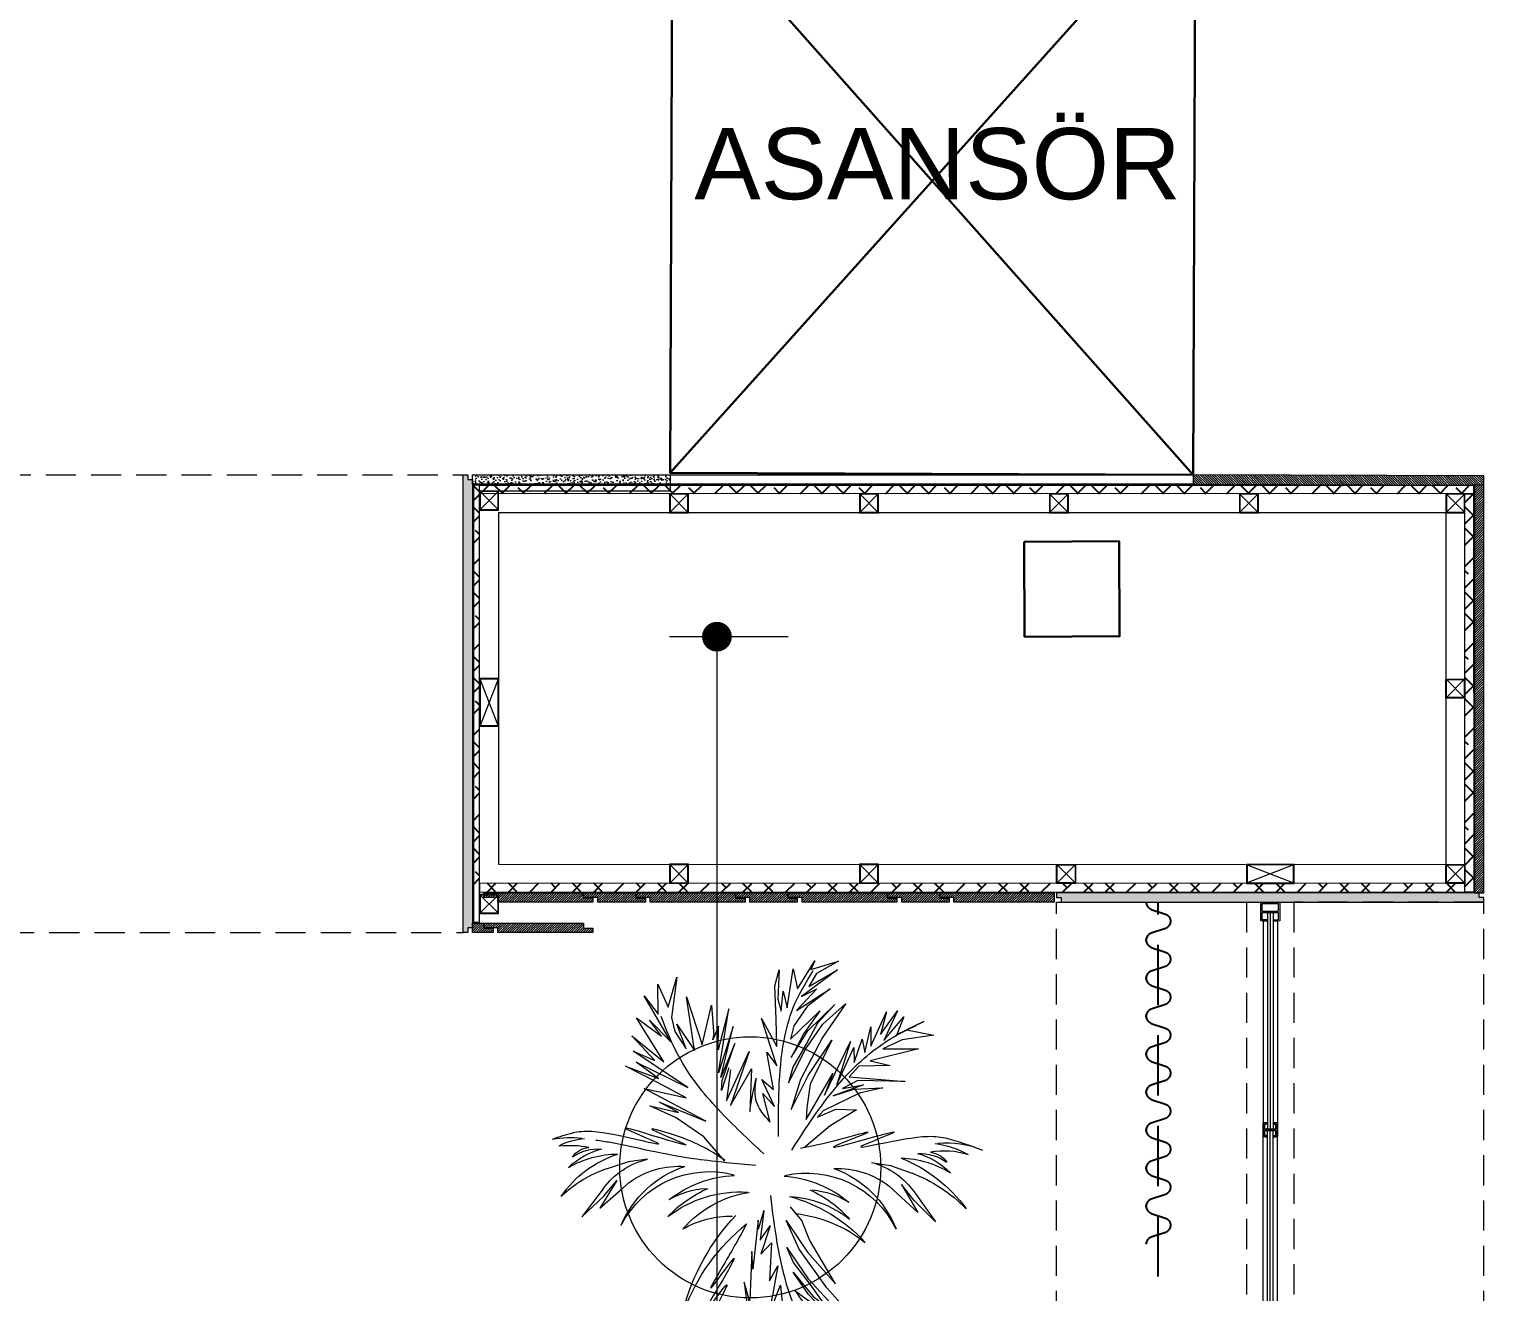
# Model space of a CAD drawing. Header units: centimetres. Extents: x 5488 to 20269, y -31398 to -19684.
# Drawn here: x 13092.1 to 13398.5, y -23219.6 to -22953.8 of the extents above; entities that cross this region are included whole.
import ezdxf

# ---------------------------------------------------------------- set-up
doc = ezdxf.new("R2010")
doc.units = ezdxf.units.CM
doc.set_wipeout_variables(frame=1)
doc.header["$PDMODE"] = 1
doc.linetypes.add('HIDDEN', pattern=[9.525, 6.35, -3.175])
doc.linetypes.add('HIDDENX2', pattern=[19.05, 12.7, -6.35])
doc.layers.add('0-LNS-VLF-PERDE', color=10, linetype='Continuous')
doc.layers.add('xxx_Auto_Kaplama_Alcipan Tarama', color=250, linetype='Continuous')
for name, color, linetype, lineweight in [('CRC_olcu_dıs', 201, 'Continuous', 20), ('xxx_Auto_DIMENSION_INTERIOR', 33, 'Continuous', 0), ('xxx_Auto_Dograma_Metal', 157, 'Continuous', 0), ('xxx_Auto_Duvar_Alcipan', 51, 'Continuous', 0), ('xxx_Auto_Duvar_Duvar Plan Kesit', 7, 'Continuous', 30), ('xxx_Auto_Element_Dograma Cam', 140, 'Continuous', 9), ('xxx_Auto_Element_Dograma Metal', 211, 'Continuous', 20), ('xxx_Auto_Kaplama_Ahşap', 34, 'Continuous', 0), ('xxx_Auto_Kaplama_Ahşap Tarama', 16, 'Continuous', 5), ('xxx_Auto_Kaplama_Doğal Taş', 43, 'Continuous', 13), ('xxx_Auto_Kaplama_Mermer', 43, 'Continuous', 13), ('xxx_Auto_Kaplama_Siva Sap', 253, 'Continuous', 13), ('xxx_Auto_Konstruksiyon_Metal', 141, 'Continuous', 0), ('xxx_Auto_Mobilya_Ahsap', 34, 'Continuous', 20), ('xxx_Auto_Tasiyici_Betonarme', 1, 'Continuous', 30), ('xxx_Auto_Tefris_Silik', 252, 'Continuous', 13), ('xxx_Auto_Tefris_Tefris', 32, 'Continuous', 15), ('xxx_Auto_Yardimci_Yazi', 7, 'Continuous', 9)]:
    doc.layers.add(name, color=color, linetype=linetype, lineweight=lineweight)
doc.layers.add('wipeout', color=7, linetype='Continuous', true_color=0xffffff)
doc.layers.add('xxx_Auto_Kaplama_Mermer Tarama', color=7, linetype='Continuous', lineweight=0, true_color=0xadadad)
doc.layers.add('xxx_Auto_LANDSCAPE', color=7, linetype='Continuous', lineweight=0, true_color=0x496639)
doc.styles.add('AUTOBAN', font='')
doc.styles.get("Standard").update_dxf_attribs({"font": 'arial.ttf'})
doc.styles.get('AUTOBAN').set_extended_font_data('Helvetica Normal Tr')
doc.dimstyles.new('AUTO_DIM_1-50', dxfattribs={"dimtxt": 10, "dimasz": 6.25, "dimexe": 10, "dimexo": 10, "dimgap": 5, "dimtad": 1, "dimdec": 0, "dimzin": 0, "dimdsep": 46, "dimtxsty": 'AUTOBAN', "dimblk": 'DOT', "dimcen": 5, "dimclrd": 256, "dimclre": 256, "dimclrt": 256, "dimadec": 0, "dimazin": 0, "dimtfac": 1, "dimtdec": 0, "dimtix": 1, "dimtofl": 0, "dimtmove": 1, "dimatfit": 3, "dimfxl": 15, "dimfxlon": 1, "dimtolj": 1, "dimtzin": 0, "dimlwd": -1, "dimlwe": -1, "dimarcsym": 0})
pattern_1 = [(45, (7085.15485, -459.01832), (-0.2499999996, 0.2499999996), [])]

# ---------------------------------------------------------------- blocks, each defined once
blk = doc.blocks.new('A$Cb3d25d0a')
at = {"layer": 'xxx_Auto_Konstruksiyon_Metal', "lineweight": 20}
h = blk.add_hatch(color=256, dxfattribs=at)
h.dxf.hatch_style = 1
h.paths.add_polyline_path([(2, 2), (2, -2), (-2, -2), (-2, 2)])
h.paths.add_polyline_path([(1.88, 1.88), (-1.88, 1.88), (-1.88, -1.88), (1.88, -1.88)], flags=16)
for points in [[(2, -2), (2, 2), (-2, 2), (-2, -2)], [(1.88, -1.88), (1.88, 1.88), (-1.88, 1.88), (-1.88, -1.88)]]:
    blk.add_lwpolyline(points, close=True, dxfattribs=at)
for points in [[(1.88, -1.88), (-1.88, 1.88)], [(1.88, 1.88), (-1.88, -1.88)]]:
    blk.add_lwpolyline(points, dxfattribs=at)
blk = doc.blocks.new('*U70')
at = {"layer": 'xxx_Auto_Konstruksiyon_Metal', "color": 0}
blk.add_blockref('A$Cb3d25d0a', (0, 0), dxfattribs=at)
blk = doc.blocks.new('*U71')
at = {"layer": 'xxx_Auto_Kaplama_Ahşap', "color": 0, "linetype": 'ByBlock', "lineweight": -2, "transparency": 16777216}
blk.add_blockref('*U70', (0, 0), dxfattribs=at)
blk = doc.blocks.new('dograma_metal_orta')
at = {"layer": 'xxx_Auto_Element_Dograma Metal'}
for points in [[(-0.5, 1.5), (2.3, 1.5)], [(-0.3, -1.2), (0.75, -1.2), (0.75, 1.2), (-0.3, 1.2)], [(-0.3, 0.65), (-0.3, 0.65), (-0.3, 0.65), (-0.3, 1.2)], [(2.1, 1.2), (1.05, 1.2), (1.05, -1.2), (2.1, -1.2)], [(2.1, 0.65), (2.1, 0.65), (2.1, 0.65), (2.1, 1.2)], [(2.3, -1.5), (-0.5, -1.5)], [(-0.3, -0.65), (-0.3, -0.65), (-0.3, -0.65), (-0.3, -1.2)], [(2.1, -0.65), (2.1, -0.65), (2.1, -0.65), (2.1, -1.2)]]:
    blk.add_lwpolyline(points, dxfattribs=at)
for centre, radius, start, end in [((4.24, 0.52), 4.84, 168.2942, 178.3809), ((-0.45, 0.84), 0.24, 230.6527, 307.686), ((2.25, 0.84), 0.24, 232.314, 309.3473), ((-2.44, 0.52), 4.84, 1.6191, 11.7058), ((-0.45, -0.84), 0.24, 52.3134, 129.3468), ((4.24, -0.52), 4.84, 181.6185, 191.7052), ((2.25, -0.84), 0.24, 50.6532, 127.6866), ((-2.44, -0.52), 4.84, 348.2945, 358.3815)]:
    blk.add_arc(centre, radius, start, end, dxfattribs=at)
blk = doc.blocks.new('gizliprofil_e')
at = {"layer": 'xxx_Auto_Element_Dograma Metal'}
for p, q in [((0.05, -2.3), (0.05, 1.1)), ((0.35, -2.3), (0.35, 1.1))]:
    blk.add_line(p, q, dxfattribs=at)
for points in [[(-1.7, -2.6), (2.2, -2.6), (2.2, 1.4), (-1.7, 1.4)], [(-1.5, 0.05), (-1.5, 0.05), (-1.5, 0.05), (-1.5, 1.1)], [(0.05, 1.1), (-1.5, 1.1)], [(0.35, -2.3), (1.9, -2.3), (1.9, 1.1), (0.35, 1.1)], [(-1.5, -1.25), (-1.5, -1.25), (-1.5, -1.25), (-1.5, -2.3)], [(-1.5, -2.3), (0.05, -2.3)]]:
    blk.add_lwpolyline(points, dxfattribs=at)
for centre, radius, start, end in [((3.52, 0.34), 5.32, 168.5228, 183.0808), ((-1.65, 0.24), 0.24, 230.6527, 307.686), ((2.75, -1.6), 4.56, 175.6886, 192.7072), ((-1.65, -1.44), 0.24, 52.3134, 129.3468)]:
    blk.add_arc(centre, radius, start, end, dxfattribs=at)
blk = doc.blocks.new('*U72')
at = {"layer": 'xxx_Auto_Konstruksiyon_Metal', "color": 0}
blk.add_blockref('A$Cb3d25d0a', (0, 0), dxfattribs=at)
blk = doc.blocks.new('*U73')
at = {"layer": 'xxx_Auto_Kaplama_Ahşap', "color": 0, "linetype": 'ByBlock', "lineweight": -2, "transparency": 16777216}
blk.add_blockref('*U72', (0, 0), dxfattribs=at)
blk = doc.blocks.new('4X10 PROFİL')
at = {"layer": 'xxx_Auto_Konstruksiyon_Metal'}
h = blk.add_hatch(color=256, dxfattribs=at)
h.dxf.hatch_style = 1
h.paths.add_polyline_path([(6769.8, -31068.3), (6669.8, -31068.3), (6669.8, -31108.3), (6769.8, -31108.3)])
h.paths.add_polyline_path([(6768.8, -31107.3), (6670.8, -31107.3), (6670.8, -31069.3), (6768.8, -31069.3)], flags=16)
for p, q in [((6670.8, -31069.3), (6768.8, -31107.3)), ((6768.8, -31069.3), (6670.8, -31107.3))]:
    blk.add_line(p, q, dxfattribs=at)
for points in [[(6669.8, -31068.3), (6769.8, -31068.3), (6769.8, -31108.3), (6669.8, -31108.3)], [(6670.8, -31069.3), (6768.8, -31069.3), (6768.8, -31107.3), (6670.8, -31107.3)]]:
    blk.add_lwpolyline(points, close=True, dxfattribs=at)
blk = doc.blocks.new('dkm_20_20')
at = {"layer": 'xxx_Auto_Tasiyici_Betonarme'}
blk.add_lwpolyline([(-10, 10), (10, 10), (10, -10), (-10, -10)], close=True, dxfattribs=at)
blk = doc.blocks.new('*U54')
at = {"layer": '0-LNS-VLF-PERDE', "ltscale": 4}
blk.add_lwpolyline([(654.28, 3.42, -0.322823), (652.78, 4.5), (651.78, 7.5, 0.720759), (648.78, 7.5), (647.78, 4.5, -0.720759), (644.78, 4.5), (643.78, 7.5, 0.322823), (642.28, 8.58, 0.322823), (640.78, 7.5), (639.78, 4.5, -0.720759), (636.78, 4.5), (635.78, 7.5, 0.720759), (632.78, 7.5), (631.78, 4.5, -0.720759), (628.78, 4.5), (627.78, 7.5, 0.322823), (626.28, 8.58, 0.322823), (624.78, 7.5), (623.78, 4.5, -0.720759), (620.78, 4.5), (619.78, 7.5, 0.720759), (616.78, 7.5), (615.78, 4.5, -0.720759), (612.78, 4.5), (611.78, 7.5, 0.322823), (610.28, 8.58, 0.322823), (608.78, 7.5), (607.78, 4.5, -0.720759), (604.78, 4.5), (603.78, 7.5, 0.720759), (600.78, 7.5), (599.78, 4.5, -0.322823), (598.28, 3.42, -0.322823), (596.78, 4.5), (595.78, 7.5, 0.720759), (592.78, 7.5), (591.78, 4.5, -0.720759), (588.78, 4.5), (587.78, 7.5, 0.322823), (586.28, 8.58, 0.322823), (584.78, 7.5), (583.78, 4.5, -0.322823), (582.28, 3.42, -0.322823)], format="xyb", dxfattribs=at)
at = {"layer": '0-LNS-VLF-PERDE', "linetype": 'HIDDENX2'}
blk.add_lwpolyline([(-167.48, 6), (654.28, 6)], dxfattribs=at)
blk = doc.blocks.new('palm_plan')
at = {"color": 0}
for p, q in [((-46.84, 87.45), (-62.2, 94.74)), ((-62.2, 94.74), (-52.98, 84)), ((-35.71, 74.41), (-52.98, 98.96)), ((-52.98, 98.96), (-46.84, 87.45)), ((-23.8, 73.26), (-39.93, 97.81)), ((-39.93, 97.81), (-36.47, 80.55)), ((-22.27, 78.25), (-29.56, 95.89)), ((-29.56, 95.89), (-23.8, 73.26)), ((-21.88, 91.67), (-22.27, 78.25)), ((-16.13, 54.85), (-21.88, 91.67)), ((-12.29, 92.06), (-13.82, 72.11)), ((-11.52, 71.73), (-12.29, 92.06)), ((-52.98, 84), (-70.26, 86.69)), ((-70.26, 86.69), (-48.38, 79.78)), ((-36.47, 80.55), (-41.85, 90.52)), ((-41.85, 90.52), (-35.71, 74.41)), ((-13.82, 72.11), (-16.89, 87.45)), ((-16.89, 87.45), (-16.13, 54.85)), ((-36.86, 60.22), (-62.58, 77.1)), ((-62.58, 77.1), (-41.47, 57.53)), ((-48.38, 79.78), (-41.85, 74.79)), ((-35.71, 64.82), (-46.07, 75.56)), ((-46.07, 75.56), (-36.86, 60.22)), ((-41.85, 74.79), (-35.71, 64.82)), ((-5.38, 77.1), (-8.83, 60.6)), ((-3.07, 37.59), (-5.38, 77.1)), ((36.16, 67.82), (44.9, 77.21)), ((-10.37, 53.31), (-11.52, 71.73)), ((2.3, 70.19), (-1.15, 53.7)), ((2.3, 53.7), (2.3, 70.19)), ((30.3, 58.6), (36.16, 67.82)), ((-41.47, 57.53), (-64.12, 62.14)), ((-64.12, 62.14), (-49.14, 53.7)), ((-8.83, 60.6), (-10.37, 53.31)), ((-1.92, 65.97), (-3.07, 37.59)), ((-1.15, 53.7), (-1.92, 65.97)), ((-30.97, 42.55), (-66.37, 52.44)), ((-66.37, 52.44), (-42.77, 48.25)), ((-42.77, 48.25), (-54.95, 53.58)), ((-54.95, 53.58), (-46.58, 53.2)), ((-46.58, 53.2), (-50, 53.96)), ((5.38, 34.9), (2.3, 53.7)), ((-29.07, 40.27), (-58.37, 45.97)), ((-58.37, 45.97), (-30.97, 42.55)), ((-89.18, 34.03), (-98.39, 35.56)), ((-98.39, 35.56), (-83.04, 29.43)), ((-72.29, 25.59), (-89.18, 34.03)), ((-48.49, 14.09), (-69.22, 33.26)), ((-69.22, 33.26), (-58.47, 18.69)), ((-27.93, 38.75), (-50, 41.03)), ((-50, 41.03), (-29.07, 40.27)), ((-35.92, 38.37), (-22.6, 36.85)), ((-35.44, 37.1), (-18.55, 31.73)), ((-22.6, 36.85), (-27.93, 38.75)), ((13.05, 18.41), (5.38, 34.9)), ((-80.73, 22.52), (-102.23, 28.66)), ((-102.23, 28.66), (-93.02, 21.76)), ((-77.66, 24.82), (-88.41, 28.66)), ((-88.41, 28.66), (-80.73, 22.52)), ((-83.04, 29.43), (-77.66, 24.82)), ((-58.47, 18.69), (-72.29, 25.59)), ((-18.55, 31.73), (-49.26, 31.73)), ((-49.26, 31.73), (-17.01, 28.66)), ((-17.01, 28.66), (-40.81, 26.36)), ((-40.81, 26.36), (-18.36, 17.24)), ((-106.07, 19.45), (-116.82, 7.18)), ((-112.21, 5.65), (-89.95, 17.92)), ((-93.02, 21.76), (-111.44, 19.45)), ((-111.44, 19.45), (-106.07, 19.45)), ((-81.5, 17.15), (-100.69, 4.88)), ((-89.95, 17.92), (-97.62, 11.78)), ((-97.62, 11.78), (-81.5, 17.15)), ((-35.44, 10.25), (-53.09, 22.52)), ((-53.09, 22.52), (-48.49, 14.09)), ((-26.99, 5.65), (-37.74, 18.69)), ((-37.74, 18.69), (-35.44, 10.25)), ((-116.82, 7.18), (-105.3, 15.62)), ((-96.86, 16.39), (-112.21, 5.65)), ((-105.3, 15.62), (-96.86, 16.39)), ((-100.69, 4.88), (-86.11, 12.55)), ((-65.38, 13.32), (-86.88, 4.88)), ((-86.11, 12.55), (-73.06, 14.85)), ((-56.17, 8.72), (-73.82, 6.42)), ((-73.06, 14.85), (-65.38, 13.32)), ((-71.52, 7.95), (-56.17, 8.72)), ((-17.78, 4.11), (-30.83, 14.85)), ((-30.83, 14.85), (-26.99, 5.65)), ((-80.73, 0.28), (-96.86, -6.62)), ((-73.82, 6.42), (-93.78, -1.25)), ((-93.78, -1.25), (-79.97, 3.35)), ((-86.88, 4.88), (-71.52, 7.95)), ((-63.84, 3.35), (-80.73, 0.28)), ((-79.97, 3.35), (-66.91, 4.11)), ((-66.91, 4.11), (-51.56, 5.65)), ((-42.35, 4.11), (-63.84, 3.35)), ((-51.56, 5.65), (-42.35, 4.11)), ((-96.86, -6.62), (-73.82, -2.79)), ((-50.79, -4.32), (-74.59, -8.16)), ((-74.59, -8.16), (-46.95, -7.39)), ((-73.82, -2.79), (-46.95, -1.25)), ((-29.29, -3.56), (-50.79, -4.32)), ((-46.95, -1.25), (-29.29, -3.56)), ((-46.95, -7.39), (-33.9, -11.23)), ((-27.71, -13.75), (-57.7, -16.59)), ((-33.9, -11.23), (-27.71, -13.75)), ((29.25, -13.53), (45.37, -18.59)), ((29.25, -13.53), (40.16, -14.9)), ((40.16, -14.9), (35.5, -12.77)), ((35.5, -12.77), (62.01, -21.59)), ((-68.45, -25.03), (-82.27, -23.5)), ((-82.27, -23.5), (-76.13, -28.1)), ((-44.65, -17.36), (-78.43, -18.13)), ((-78.43, -18.13), (-53.09, -21.2)), ((-53.09, -21.2), (-76.13, -21.2)), ((-76.13, -21.2), (-68.45, -25.03)), ((-59.24, -35), (-46.18, -21.96)), ((-57.7, -16.59), (-44.65, -17.36)), ((-46.18, -21.96), (-54.63, -31.17)), ((-53.86, -35), (-36.2, -20.43)), ((-31.6, -18.9), (-40.04, -26.57)), ((-36.2, -20.43), (-31.6, -18.9)), ((-30.11, -27.61), (-12.86, -19.5)), ((45.37, -18.59), (35.57, -20.41)), ((35.57, -20.41), (52.36, -22.28)), ((52.36, -22.28), (44.04, -24.96)), ((62.01, -21.59), (53.08, -16.94)), ((53.08, -16.94), (79.49, -27.71)), ((79.49, -27.71), (70.84, -20.24)), ((70.84, -20.24), (93.51, -34.47)), ((129.23, -23.51), (107.01, -21.95)), ((116.39, -26.98), (129.23, -23.51)), ((-89.18, -31.93), (-105.3, -35)), ((-80.73, -29.63), (-102.23, -29.63)), ((-102.23, -29.63), (-89.18, -31.93)), ((-76.13, -28.1), (-90.71, -25.03)), ((-90.71, -25.03), (-80.73, -29.63)), ((-90.71, -54.94), (-73.06, -32.7)), ((-75.36, -44.21), (-67.68, -28.1)), ((-73.06, -32.7), (-75.36, -44.21)), ((-60, -25.8), (-70.75, -55.71)), ((-70.75, -55.71), (-60, -31.17)), ((-67.68, -28.1), (-60, -25.8)), ((-54.63, -31.17), (-62.31, -45.74)), ((-60, -31.17), (-52.33, -25.03)), ((-52.33, -25.03), (-59.24, -35)), ((-40.04, -26.57), (-44.65, -37.3)), ((-44.65, -37.3), (-30.11, -27.61)), ((25.22, -35.42), (20.93, -26.32)), ((40.7, -40.9), (29.12, -27.37)), ((29.12, -27.37), (40.23, -45.79)), ((44.04, -24.96), (63.97, -33.04)), ((93.51, -34.47), (82.18, -27.35)), ((93.51, -34.47), (87.39, -26.64)), ((87.39, -26.64), (109.62, -33.92)), ((109.62, -33.92), (102.15, -28.72)), ((102.15, -28.72), (126.11, -29.76)), ((126.11, -29.76), (116.39, -26.98)), ((-93.02, -40.37), (-106.07, -51.11)), ((-105.3, -35), (-86.88, -35)), ((-86.88, -35), (-103.77, -39.6)), ((-103.77, -39.6), (-93.02, -40.37)), ((-91.48, -44.21), (-82.27, -36.54)), ((-82.27, -36.54), (-90.71, -54.94)), ((-62.31, -45.74), (-53.86, -35)), ((33.49, -43.95), (25.22, -35.42)), ((54.11, -64.23), (40.7, -40.9)), ((49, -40.98), (42.68, -34.1)), ((42.68, -34.1), (53.79, -52.52)), ((56.11, -54.67), (49, -40.98)), ((63.97, -33.04), (54.38, -33.8)), ((54.38, -33.8), (81.77, -40.67)), ((81.77, -40.67), (63.69, -39.64)), ((63.69, -39.64), (77.03, -47.43)), ((-106.07, -51.11), (-97.62, -44.21)), ((-97.62, -44.21), (-101.46, -59.55)), ((-101.46, -59.55), (-91.48, -44.21)), ((50.03, -67.81), (33.49, -43.95)), ((40.23, -45.79), (50.03, -67.81)), ((61.84, -56.44), (54.09, -43.16)), ((54.09, -43.16), (61.81, -59.2)), ((62.98, -48.36), (67.67, -70.97)), ((77.03, -47.43), (93.33, -56.96)), ((-21.11, -57.48), (-24, -68.02)), ((53.79, -52.52), (60.45, -68.34)), ((62.6, -66.02), (56.11, -54.67)), ((67.67, -70.97), (61.84, -56.44)), ((88.41, -59.26), (79.08, -56.18)), ((79.08, -56.18), (95.97, -70.83)), ((86.12, -54.34), (79.33, -52.35)), ((79.33, -52.35), (88.41, -59.26)), ((99.65, -63.84), (86.12, -54.34)), ((93.33, -56.96), (99.65, -63.84)), ((63.49, -85.62), (54.11, -64.23)), ((61.81, -59.2), (66.31, -80.11)), ((79.32, -76.19), (75, -59.76)), ((75, -59.76), (75.22, -82.54)), ((-24, -68.02), (-25.08, -80.8)), ((60.45, -68.34), (63.49, -85.62)), ((66.31, -80.11), (62.6, -66.02)), ((80.26, -66.41), (79.32, -76.19)), ((82.16, -91.76), (80.26, -66.41)), ((82.76, -73.04), (82.16, -91.76)), ((86.73, -80.53), (82.76, -73.04)), ((95.97, -70.83), (85.15, -66.89)), ((85.15, -66.89), (93.3, -83.57)), ((95.03, -95.31), (86.73, -80.53)), ((93.3, -83.57), (90.36, -79.07)), ((90.36, -79.07), (95.03, -95.31))]:
    blk.add_line(p, q, dxfattribs=at)
for points in [[(56.14, 74.49), (75.63, 78.86), (59.72, 72.5), (48.59, 69.33), (66.88, 71.71), (46.6, 62.55)], [(-15.51, -87.3), (-5.65, -104.67), (-11.63, -88.62), (-16.76, -78.24), (-6.23, -93.38), (-13.08, -72.21)]]:
    blk.add_lwpolyline(points, dxfattribs=at)
for centre, radius, start, end in [((99.17, 53.3), 81.81, 133.81944, 142.41499), ((64.92, 79.92), 34.25, 126.95285, 151.86942), ((82.98, 82.64), 50.1, 143.6631, 162.87038), ((90.53, 79.14), 53.98, 149.04253, 166.44838), ((85.76, 51.52), 56.24, 125.181, 155.21391), ((80.37, 33.28), 61.93, 99.57062, 137.52091), ((69.12, 57.69), 42.79, 111.98001, 140.92778), ((59.95, 75.91), 25.52, 120.68228, 159.65167), ((49.47, 85.09), 13.11, 100.6314, 149.19483), ((92.71, 33.32), 65.05, 110.59419, 137.49724), ((64.52, 31.9), 43.41, 101.12715, 142.03804), ((69.91, 20.84), 47.78, 119.2037, 159.35603), ((73.53, 0.03), 56.68, 93.0923, 169.43104), ((68.76, -2.86), 59.51, 88.35274, 137.05741), ((75.71, -19.74), 64.86, 117.24824, 152.69594), ((85.89, -24.6), 66.7, 117.57029, 159.02957), ((77.24, -30.93), 69.13, 108.74819, 132.00795), ((71.95, 0.37), 45.64, 124.63013, 152.18172), ((75.42, -36.07), 62.46, 106.29112, 146.55726), ((89.12, -20.29), 54.1, 125.24331, 156.33285), ((77.98, -118.6), 124.94, 80.11436, 108.49853), ((90.77, -108.29), 112.52, 85.42798, 116.71611), ((51.32, -50.14), 56.68, 142.79498, 219.13373), ((67.42, -38.46), 64.86, 159.53008, 194.97778), ((72.58, -45.48), 60.92, 158.59015, 193.41286), ((103.98, -38.38), 89.4, 170.25724, 202.88355), ((76.73, -32.07), 69.13, 180.21807, 203.47783), ((97.56, -54.6), 78.17, 162.32522, 193.71765), ((33.47, -61.44), 47.78, 152.87, 193.02233), ((50.25, -44.67), 59.51, 175.16861, 223.87329), ((50, -49.19), 45.64, 160.04431, 187.5959), ((21.66, -64.88), 43.41, 170.18799, 211.09887), ((21.4, -93.79), 56.24, 157.01211, 187.04502), ((54.53, -75.84), 85, 177.29514, 209.19575), ((-14, -91.07), 25.52, 152.57436, 191.54374), ((5.65, -85.62), 42.79, 171.29824, 200.24601), ((62.27, -86.14), 87.67, 176.46895, 200.82085), ((-1.59, -113.58), 52.23, 149.5519, 178.13356), ((200.52, -129.14), 254.9, 171.27038, 176.11868), ((2.24, -101.23), 50.49, 162.36513, 184.77305), ((-5.72, -110.21), 42.63, 144.61489, 173.56583), ((-27.84, -89.48), 13.11, 163.0312, 211.59462)]:
    blk.add_arc(centre, radius, start, end, dxfattribs=at)
for points in [[(12.54, 18.56), (11.25, 47.52), (13.83, 63.6), (13.83, 42.37), (19.63, 77.12), (19.63, 57.81), (29.29, 93.85), (34.44, 103.5)], [(0, 0), (-12.02, 33.89), (-30.06, 66.92), (-46.37, 85.36)], [(7.87, 1.31), (18.64, 33.22), (25.57, 59.75), (30.57, 81.66), (32.88, 89.74)], [(-12.4, -3.56), (-63.08, 16.39), (-82.27, 19.45), (-106.07, 17.92)], [(-17.78, 4.11), (-22.26, 12.87), (-31.96, 20.07), (-37.05, 21.73), (-25.27, 19.36), (-18.36, 17.24)], [(40.19, -7.78), (65.46, -5.69), (81.71, -4.5), (61.04, -9.39), (96.2, -7.03), (77.41, -11.47), (114.7, -12.58), (129.93, -18.14)], [(-8.57, -13.53), (-60.77, -24.26), (-91.48, -39.6), (-102.23, -48.04)], [(19.89, -13.23), (64.29, -44.75), (77.35, -59.14), (89.08, -79.91)], [(107.01, -21.95), (113.96, -17.96), (129.93, -18.14)], [(-11.67, -17.51), (-25.7, -35.93), (-35.89, -48.65), (-20.16, -34.38), (-42, -62.03), (-27.7, -49.05), (-47.89, -80.43), (-51.58, -90.73)], [(62.98, -48.36), (67.38, -55.92), (72.6, -68.22), (75.22, -82.54)]]:
    blk.add_spline(points, degree=3, dxfattribs=at)
blk = doc.blocks.new('A$C21533CF2')
blk.add_wipeout([(74.13, 39.49), (75.2, 40.42), (76.21, 41.4), (77.18, 42.44), (78.09, 43.52), (78.94, 44.65), (79.73, 45.82), (80.45, 47.03), (81.12, 48.28), (81.71, 49.57), (82.24, 50.88), (82.7, 52.21), (83.09, 53.57), (83.41, 54.95), (83.65, 56.34), (83.82, 57.75), (83.92, 59.16), (83.94, 60.57), (83.89, 61.99), (83.77, 63.39), (83.57, 64.79), (83.3, 66.18), (82.96, 67.55), (82.54, 68.91), (82.06, 70.23), (81.5, 71.54), (80.88, 72.81), (80.2, 74.04), (79.45, 75.24), (78.63, 76.4), (77.76, 77.51), (76.83, 78.58), (75.85, 79.6), (74.82, 80.56), (73.73, 81.47), (72.6, 82.32), (71.43, 83.11), (70.22, 83.83), (68.97, 84.5), (67.69, 85.09), (66.37, 85.62), (65.04, 86.08), (63.68, 86.47), (62.3, 86.79), (60.91, 87.03), (59.5, 87.2), (58.09, 87.3), (56.68, 87.32), (55.27, 87.27), (53.86, 87.15), (52.46, 86.95), (51.07, 86.68), (49.7, 86.34), (48.35, 85.92), (47.02, 85.44), (45.72, 84.89), (44.45, 84.26), (43.21, 83.58), (42.01, 82.83), (40.85, 82.02), (39.74, 81.14), (38.67, 80.22), (37.66, 79.23), (36.69, 78.2), (35.78, 77.11), (34.93, 75.98), (34.14, 74.81), (33.42, 73.6), (32.75, 72.35), (32.16, 71.07), (31.63, 69.76), (31.17, 68.42), (30.78, 67.06), (30.46, 65.68), (30.22, 64.29), (30.05, 62.89), (29.95, 61.47), (29.93, 60.06), (29.98, 58.65), (30.1, 57.24), (30.3, 55.84), (30.57, 54.45), (30.91, 53.08), (31.33, 51.73), (31.81, 50.4), (32.37, 49.1), (32.99, 47.83), (33.67, 46.59), (34.42, 45.39), (35.24, 44.23), (36.11, 43.12), (37.04, 42.05), (38.02, 41.04), (39.05, 40.07), (40.14, 39.17), (41.27, 38.32), (42.44, 37.53), (43.65, 36.8), (44.9, 36.14), (46.18, 35.54), (47.5, 35.01), (48.83, 34.55), (50.19, 34.16), (51.57, 33.85), (52.96, 33.6), (54.37, 33.43), (55.78, 33.33), (57.19, 33.31), (58.6, 33.36), (60.01, 33.48), (61.41, 33.68), (62.8, 33.95), (64.17, 34.3), (65.52, 34.71), (66.85, 35.19), (68.15, 35.75), (69.42, 36.37), (70.66, 37.06), (71.86, 37.81), (73.02, 38.62)]).dxf.layer = 'wipeout'
at = {"layer": 'xxx_Auto_Tefris_Tefris'}
blk.add_circle((56.93, 60.32), 27, dxfattribs=at)
at = {"layer": 'xxx_Auto_LANDSCAPE', "xscale": -0.364783083416274, "yscale": 0.364783083416274, "zscale": 0.3647830834162722, "rotation": 328.9633282841189}
blk.add_blockref('palm_plan', (59.41, 57.23), dxfattribs=at)
blk = doc.blocks.new('_DOT')
at = {"color": 0, "linetype": 'ByBlock', "lineweight": 0}
blk.add_line((-0.5, 0), (-1, 0), dxfattribs=at)
at = {"linetype": 'ByBlock', "lineweight": 0, "const_width": 0.5}
blk.add_lwpolyline([(-0.25, 0, 1), (0.25, 0, 1)], format="xyb", close=True, dxfattribs=at)
blk = doc.blocks.new('*D200')
at = {"layer": 'Defpoints', "color": 0, "transparency": 16777216}
for p in [(13301.76, -23081.67), (13236.96, -24012.29), (13298.18, -24012.29)]:
    blk.add_point(p, dxfattribs=at)
at = {"layer": 'xxx_Auto_Konstruksiyon_Metal', "transparency": 16777216}
for p, q in [((13251.96, -23081.67), (13226.96, -23081.67)), ((13236.96, -23087.92), (13236.96, -24006.04)), ((13251.96, -24012.29), (13226.96, -24012.29))]:
    blk.add_line(p, q, dxfattribs=at)
at = {"layer": 'xxx_Auto_Konstruksiyon_Metal', "transparency": 16777216, "xscale": 6.25, "yscale": 6.25, "zscale": 6.25}
for p, rotation in [((13236.96, -23081.67), 90), ((13236.96, -24012.29), 270)]:
    blk.add_blockref('_DOT', p, dxfattribs=dict(at, rotation=rotation))
at = {"layer": 'xxx_Auto_Konstruksiyon_Metal', "transparency": 16777216, "insert": (13226.96, -23546.98), "char_height": 10, "attachment_point": 5, "rotation": 90, "style": 'AUTOBAN'}
blk.add_mtext('\\A1;931', dxfattribs=at)
blk = doc.blocks.new('servis')
at = {"layer": 'xxx_Auto_Duvar_Duvar Plan Kesit', "color": 7}
blk.add_lwpolyline([(0, 0), (-0.0049, -1.2365), (-1.1065, -1.2322), (-1.1017, -0.0019)], close=True, dxfattribs=at)
for points in [[(0, 0), (-1.1065, -1.2322)], [(-1.1017, -0.0019), (-0.0049, -1.2365)]]:
    blk.add_lwpolyline(points, dxfattribs=at)

msp = doc.modelspace()

# ---------------------------------------------------------------- hatches: boundary and pattern name
at = {"layer": 'xxx_Auto_Kaplama_Ahşap Tarama'}
h = msp.add_hatch(dxfattribs=at)
h.set_pattern_fill('JIS_WOOD', color=256, scale=0.5, angle=270)
h.set_pattern_definition([(315, (15679.98216, -22780.8766), (0.25, 0.25), [])])
h.paths.add_polyline_path([(13398.49, -23047.8), (13398.49, -23049.77), (13337.25, -23049.56), (13337.25, -23047.59)])
h = msp.add_hatch(dxfattribs=at)
h.set_pattern_fill('JIS_WOOD', color=256, scale=0.5, angle=180)
h.set_pattern_definition([(225, (13665.4073, -25417.06554), (0.25, -0.25), [])])
h.paths.add_polyline_path([(13398.49, -23135.57), (13396.52, -23135.57), (13396.52, -23049.77), (13398.49, -23049.77)])
at = {"layer": 'xxx_Auto_Kaplama_Ahşap Tarama', "true_color": 0xcba65d}
h = msp.add_hatch(dxfattribs=at)
h.set_pattern_fill('JIS_WOOD', color=43, scale=0.5)
h.set_pattern_definition([(45, (7085.15485, -452.63796), (-0.2499999996, 0.2499999996), [])])
h.paths.add_polyline_path([(13190.84, -23136.57), (13187.84, -23136.57), (13187.84, -23135.57), (13198.61, -23135.57), (13208.89, -23135.57), (13208.89, -23136.67), (13210.84, -23136.67), (13210.84, -23137.57), (13190.84, -23137.57)])
h = msp.add_hatch(dxfattribs=at)
h.set_pattern_fill('JIS_WOOD', color=43, scale=0.5, angle=180)
h.set_pattern_definition([(225, (19239.4625, -45820.70856), (0.2499999996, -0.2499999996), [])])
h.paths.add_polyline_path([(13211.89, -23136.58), (13208.89, -23136.58), (13208.89, -23135.57), (13209.21, -23135.57), (13219.89, -23135.57), (13219.89, -23136.68), (13221.89, -23136.68), (13221.89, -23137.58), (13211.89, -23137.58)])
h = msp.add_hatch(dxfattribs=at)
h.set_pattern_fill('JIS_WOOD', color=43, scale=0.5, angle=180)
h.set_pattern_definition([(225, (19250.46004, -45820.71147), (0.2499999996, -0.2499999996), [])])
h.paths.add_polyline_path([(13222.89, -23136.57), (13219.89, -23136.58), (13219.89, -23135.57), (13220.21, -23135.57), (13240.89, -23135.57), (13240.89, -23136.68), (13242.89, -23136.68), (13242.89, -23137.58), (13222.89, -23137.58)])
h = msp.add_hatch(dxfattribs=at)
h.set_pattern_fill('JIS_WOOD', color=43, scale=0.5, angle=180)
h.set_pattern_definition([(225, (19271.45963, -45820.71265), (0.2499999996, -0.2499999996), [])])
h.paths.add_polyline_path([(13243.89, -23136.58), (13240.89, -23136.58), (13240.89, -23135.58), (13241.21, -23135.58), (13251.88, -23135.58), (13251.88, -23136.68), (13253.88, -23136.68), (13253.88, -23137.58), (13243.89, -23137.58)])
h = msp.add_hatch(dxfattribs=at)
h.set_pattern_fill('JIS_WOOD', color=43, scale=0.5, angle=180)
h.set_pattern_definition([(225, (19282.4572, -45820.71556), (0.2499999996, -0.2499999996), [])])
h.paths.add_polyline_path([(13254.88, -23136.58), (13251.88, -23136.58), (13251.88, -23135.58), (13252.2, -23135.58), (13272.88, -23135.58), (13272.88, -23136.68), (13274.88, -23136.68), (13274.88, -23137.58), (13254.88, -23137.58)])
h = msp.add_hatch(dxfattribs=at)
h.set_pattern_fill('JIS_WOOD', color=43, scale=0.5, angle=180)
h.set_pattern_definition([(225, (19303.45677, -45820.71674), (0.2499999996, -0.2499999996), [])])
h.paths.add_polyline_path([(13275.88, -23136.58), (13272.88, -23136.58), (13272.88, -23135.58), (13273.2, -23135.58), (13283.88, -23135.58), (13283.88, -23136.68), (13285.88, -23136.68), (13285.88, -23137.58), (13275.88, -23137.58)])
h = msp.add_hatch(dxfattribs=at)
h.set_pattern_fill('JIS_WOOD', color=43, scale=0.5, angle=180)
h.set_pattern_definition([(225, (19314.45433, -45820.71965), (0.2499999996, -0.2499999996), [])])
h.paths.add_polyline_path([(13286.88, -23136.58), (13283.88, -23136.58), (13283.88, -23135.58), (13284.2, -23135.58), (13307.99, -23135.58), (13307.99, -23137.58), (13286.88, -23137.58)])
at = {"layer": 'xxx_Auto_Kaplama_Alcipan Tarama'}
h = msp.add_hatch(dxfattribs=at)
h.set_pattern_fill('ANSI38', color=256)
h.set_pattern_definition([(45, (7085.155, -452.638), (-2.24506403, 2.24506403), []), (135, (7085.155, -452.638), (-6.7351921, 2.24506403), [7.9375, -4.7625])])
h.paths.add_polyline_path([(13185.68, -23135.38), (13186.98, -23135.38), (13186.98, -23133.58), (13186.98, -23133.58), (13186.98, -23135.38), (13394.48, -23135.43), (13394.48, -23133.63), (13186.98, -23133.58), (13186.98, -23135.38), (13186.98, -23135.38), (13186.98, -23133.57), (13186.98, -23133.57), (13186.98, -23129.57), (13186.98, -23051.56), (13186.98, -23051.56), (13186.98, -23049.76), (13186.98, -23049.76), (13186.98, -23051.56), (13396.32, -23051.57), (13396.32, -23049.77), (13186.98, -23049.76), (13186.98, -23051.56), (13186.98, -23051.56), (13186.98, -23049.76), (13185.68, -23049.76)])
h = msp.add_hatch(dxfattribs=at)
h.set_pattern_fill('ANSI38', color=256, angle=180)
h.set_pattern_definition([(225, (19291.8032, -45098.1635), (2.24506403, -2.24506403), []), (315, (19291.8032, -45098.1635), (6.7351921, -2.24506403), [7.9375, -4.7625])])
h.paths.add_polyline_path([(13394.49, -23051.57), (13396.32, -23051.57), (13396.33, -23135.43), (13394.48, -23135.43)])
at = {"layer": 'xxx_Auto_Kaplama_Mermer Tarama'}
h = msp.add_hatch(dxfattribs=at)
h.set_pattern_fill('AR-CONC', color=241, scale=0.01)
h.set_pattern_definition([(50, (5110.1935, -1e-11), (1.82184669, -0.159390855), [0.1905, -2.0955]), (355, (5110.1935, -1e-11), (-0.35243421, 1.91056845), [0.1524, -1.67640584]), (100.451445, (5110.3453, -0.0133), (1.46941247, 1.75117752), [0.16190009, -1.78090245]), (46.1842, (5110.1935, 0.508), (2.7107904, -0.42042328), [0.28575, -3.14325]), (96.635558, (5110.4194, 0.473), (2.37404134, 2.47426125), [0.24285023, -2.67135608]), (351.184151, (5110.1935, 0.508), (2.37404134, 2.47426125), [0.22859967, -2.51459732]), (21, (5110.4475, 0.381), (1.51614391, -1.02265198), [0.1905, -2.0955]), (326, (5110.4475, 0.381), (0.61802028, 1.84187966), [0.1524, -1.6764]), (71.451445, (5110.5738, 0.2958), (2.13416419, 0.81922769), [0.16190009, -1.78089938]), (37.5, (5110.1935, -1e-11), (0.030886033, 0.845550389), [0, -1.65608, 0, -1.7018, 0, -1.68275]), (7.5, (5110.1935, -1e-11), (0.668196625, 1.001805748), [0, -0.97028, 0, -1.61798, 0, -0.64135]), (327.5, (5109.62706, -1e-11), (1.355905952, -0.05728744), [0, -0.635, 0, -1.9812, 0, -2.6289]), (317.5, (5109.3731, -1e-11), (1.481291814, 0.25426491), [0, -0.8255, 0, -1.31572, 0, -1.8669])])
h.paths.add_polyline_path([(13185.48, -23049.57), (13185.48, -23047.57), (13227.09, -23047.57), (13227.09, -23049.57)])
h = msp.add_hatch(dxfattribs=at)
h.set_pattern_fill('AR-CONC', color=241, scale=0.01, angle=90)
h.set_pattern_definition([(140, (-2979.1085, -29099.3425), (0.15939086, 1.82184669), [0.1905, -2.0955]), (85, (-2979.1085, -29099.3425), (-1.91056845, -0.35243421), [0.1524, -1.67640584]), (190.451445, (-2979.0952, -29099.1907), (-1.75117752, 1.46941247), [0.16190009, -1.78090245]), (136.1842, (-2979.6165, -29099.3425), (0.42042328, 2.7107904), [0.28575, -3.14325]), (186.635558, (-2979.5814, -29099.1166), (-2.47426125, 2.37404134), [0.24285023, -2.6713561]), (81.184151, (-2979.6165, -29099.3425), (-2.47426125, 2.37404134), [0.22859967, -2.5145973]), (111, (-2979.4895, -29099.0885), (1.02265198, 1.51614391), [0.1905, -2.0955]), (56, (-2979.4895, -29099.0885), (-1.84187966, 0.61802028), [0.1524, -1.6764]), (161.451445, (-2979.4043, -29098.9622), (-0.81922769, 2.1341642), [0.16190009, -1.78089938]), (127.5, (-2979.1085, -29099.3425), (-0.845550389, 0.030886033), [0, -1.65608, 0, -1.7018, 0, -1.68275]), (97.5, (-2979.1085, -29099.3425), (-1.00180575, 0.668196625), [0, -0.97028, 0, -1.61798, 0, -0.64135]), (57.5, (-2979.1085, -29099.9089), (0.05728744, 1.355905952), [0, -0.635, 0, -1.9812, 0, -2.6289]), (47.5, (-2979.1085, -29100.1629), (-0.25426491, 1.48129181), [0, -0.8255, 0, -1.31572, 0, -1.8669])])
edge = h.paths.add_edge_path()
edge.add_line((13309.48, -23137.57), (13398.49, -23137.57))
edge.add_line((13398.49, -23137.57), (13398.49, -23136.57))
edge.add_line((13398.49, -23136.57), (13397.49, -23136.57))
edge.add_line((13397.49, -23136.57), (13397.49, -23135.57))
edge.add_line((13397.49, -23135.57), (13308.49, -23135.57))
edge.add_line((13308.49, -23135.57), (13308.49, -23136.57))
edge.add_line((13308.49, -23136.57), (13309.49, -23136.57))
edge.add_line((13309.49, -23136.57), (13309.49, -23137.57))

# ---------------------------------------------------------------- linework, layer by layer
at = {"layer": 'xxx_Auto_DIMENSION_INTERIOR'}
msp.add_lwpolyline([(13185.48, -23087.57), (13185.48, -23097.57)], dxfattribs=at)
at = {"layer": 'xxx_Auto_Dograma_Metal'}
for p, q in [((13351.99, -23141.47), (13351.99, -23184.07)), ((13354.99, -23141.47), (13354.99, -23184.07)), ((13351.99, -23229.97), (13351.99, -23186.87)), ((13354.99, -23229.97), (13354.99, -23186.87))]:
    msp.add_line(p, q, dxfattribs=at)
at = {"layer": 'xxx_Auto_Duvar_Alcipan'}
msp.add_lwpolyline([(13186.98, -23049.76), (13227.09, -23049.76), (13227.09, -23051.01), (13186.98, -23051.01)], close=True, dxfattribs=at)
at = {"layer": 'xxx_Auto_Element_Dograma Cam'}
for p, q in [((13352.89, -23139.72), (13352.89, -23185.32)), ((13353.49, -23139.72), (13353.49, -23185.32)), ((13354.09, -23139.72), (13354.09, -23185.32)), ((13352.89, -23231.22), (13352.89, -23185.62)), ((13353.49, -23231.22), (13353.49, -23185.62)), ((13354.09, -23231.22), (13354.09, -23185.62))]:
    msp.add_line(p, q, dxfattribs=at)
at = {"layer": 'xxx_Auto_Kaplama_Ahşap'}
for points in [[(13337.25, -23047.59), (13337.25, -23049.56), (13398.49, -23049.77), (13398.49, -23047.8)], [(13398.49, -23049.77), (13396.52, -23049.77), (13396.52, -23135.57), (13398.49, -23135.57)], [(13190.84, -23136.57), (13187.84, -23136.57), (13187.84, -23135.57), (13198.61, -23135.57), (13208.89, -23135.57), (13208.89, -23136.67), (13210.84, -23136.67), (13210.84, -23137.57), (13190.84, -23137.57)], [(13211.89, -23136.58), (13208.89, -23136.58), (13208.89, -23135.57), (13209.21, -23135.57), (13219.89, -23135.57), (13219.89, -23136.68), (13221.89, -23136.68), (13221.89, -23137.58), (13211.89, -23137.58)], [(13222.89, -23136.57), (13219.89, -23136.58), (13219.89, -23135.57), (13220.21, -23135.57), (13240.89, -23135.57), (13240.89, -23136.68), (13242.89, -23136.68), (13242.89, -23137.58), (13222.89, -23137.58)], [(13243.89, -23136.58), (13240.89, -23136.58), (13240.89, -23135.58), (13241.21, -23135.58), (13251.88, -23135.58), (13251.88, -23136.68), (13253.88, -23136.68), (13253.88, -23137.58), (13243.89, -23137.58)], [(13254.88, -23136.58), (13251.88, -23136.58), (13251.88, -23135.58), (13252.2, -23135.58), (13272.88, -23135.58), (13272.88, -23136.68), (13274.88, -23136.68), (13274.88, -23137.58), (13254.88, -23137.58)], [(13275.88, -23136.58), (13272.88, -23136.58), (13272.88, -23135.58), (13273.2, -23135.58), (13283.88, -23135.58), (13283.88, -23136.68), (13285.88, -23136.68), (13285.88, -23137.58), (13275.88, -23137.58)], [(13286.88, -23136.58), (13283.88, -23136.58), (13283.88, -23135.58), (13284.2, -23135.58), (13307.99, -23135.58), (13307.99, -23137.58), (13286.88, -23137.58)]]:
    msp.add_lwpolyline(points, close=True, dxfattribs=at)
at = {"layer": 'xxx_Auto_Kaplama_Doğal Taş'}
msp.add_lwpolyline([(13185.48, -23049.57), (13185.48, -23047.57), (13337.25, -23047.57), (13337.25, -23049.57)], close=True, dxfattribs=at)
at = {"layer": 'xxx_Auto_Kaplama_Mermer'}
msp.add_lwpolyline([(13185.48, -23049.57), (13185.48, -23047.57), (13227.09, -23047.57), (13227.09, -23049.57)], close=True, dxfattribs=at)
msp.add_lwpolyline([(13309.48, -23137.57), (13398.49, -23137.57), (13398.49, -23136.57), (13397.49, -23136.57), (13397.49, -23135.57), (13308.49, -23135.57), (13308.49, -23136.57), (13309.49, -23136.57), (13309.49, -23137.57)], dxfattribs=at)
at = {"layer": 'xxx_Auto_Kaplama_Siva Sap'}
for points in [[(13396.32, -23049.77), (13396.32, -23051.57), (13186.98, -23051.56), (13186.98, -23049.76)], [(13396.33, -23135.43), (13394.48, -23135.43), (13394.49, -23051.57), (13396.32, -23051.57)], [(13394.48, -23135.43), (13394.48, -23133.63), (13186.98, -23133.58), (13186.98, -23135.38)]]:
    msp.add_lwpolyline(points, close=True, dxfattribs=at)
at = {"layer": 'xxx_Auto_Konstruksiyon_Metal'}
msp.add_line((13390.49, -23055.57), (13390.47, -23129.61), dxfattribs=at)
msp.add_lwpolyline([(13394.49, -23055.57), (13190.98, -23055.57), (13190.98, -23129.57), (13390.49, -23129.61)], dxfattribs=at)
at = {"layer": 'xxx_Auto_Tefris_Silik', "linetype": 'HIDDEN'}
msp.add_lwpolyline([(12571.74, -23047.57), (13183.59, -23047.57)], dxfattribs=at)
for points in [[(13308.49, -23137.57), (13348.49, -23137.57), (13348.49, -23959.17), (13308.49, -23959.17)], [(13358.49, -23959.17), (13398.49, -23959.17), (13398.49, -23137.57), (13358.49, -23137.57)]]:
    msp.add_lwpolyline(points, close=True, dxfattribs=at)

# ---------------------------------------------------------------- block references
at = {"xscale": 100.0000000000002, "yscale": 100.0000000000002, "zscale": 100.0000000000002}
msp.add_blockref('servis', (13337.75, -22923.93), dxfattribs=at)
at = {"xscale": -1, "rotation": 270}
for name, p in [('*U54', (13323.9, -23791.85)), ('gizliprofil_e', (13354.09, -23139.77))]:
    msp.add_blockref(name, p, dxfattribs=at)
at = {"layer": 'CRC_olcu_dıs', "rotation": 0.217150985677557}
msp.add_blockref('dkm_20_20', (13311.72, -23071.63), dxfattribs=at)
at = {"layer": 'xxx_Auto_Kaplama_Ahşap', "xscale": -1}
for name, p in [('*U71', (13392.48, -23092.59)), ('*U73', (13392.48, -23092.59)), ('*U71', (13310.49, -23131.61)), ('*U73', (13310.49, -23131.61)), ('*U71', (13392.49, -23131.61)), ('*U73', (13392.49, -23131.61))]:
    msp.add_blockref(name, p, dxfattribs=at)
at = {"layer": 'xxx_Auto_Kaplama_Ahşap Tarama', "rotation": 90}
msp.add_blockref('dograma_metal_orta', (13353.49, -23186.37), dxfattribs=at)
at = {"layer": 'xxx_Auto_Kaplama_Ahşap Tarama', "xscale": -1, "rotation": 90}
msp.add_blockref('dograma_metal_orta', (13353.49, -23184.57), dxfattribs=at)
at = {"layer": 'xxx_Auto_Konstruksiyon_Metal'}
msp.add_blockref('A$Cb3d25d0a', (13188.98, -23053.01), dxfattribs=at)
at = {"layer": 'xxx_Auto_Konstruksiyon_Metal', "color": 0}
for p in [(13228.98, -23053.57), (13268.98, -23053.57), (13308.98, -23053.57), (13348.98, -23053.57), (13392.49, -23053.57), (13228.98, -23131.57), (13268.98, -23131.57)]:
    msp.add_blockref('A$Cb3d25d0a', p, dxfattribs=at)
at = {"layer": 'xxx_Auto_Mobilya_Ahsap', "xscale": -0.1, "yscale": 0.1, "zscale": 0.1, "rotation": 270}
msp.add_blockref('4X10 PROFİL', (16297.81, -23767.46), dxfattribs=at)
at = {"layer": 'xxx_Auto_Mobilya_Ahsap', "xscale": -0.1, "yscale": 0.1, "zscale": 0.1}
msp.add_blockref('4X10 PROFİL', (14025.48, -20022.78), dxfattribs=at)

# ---------------------------------------------------------------- texts
at = {"layer": 'xxx_Auto_Yardimci_Yazi', "insert": (13232.2, -22974.59), "char_height": 15, "attachment_point": 1}
msp.add_mtext_dynamic_manual_height_columns('ASANSÖR', width=143.2309, gutter_width=12.5, heights=[0], dxfattribs=at)

# ---------------------------------------------------------------- next in the draw order: block references
at = {"layer": 'xxx_Auto_Tefris_Tefris', "linetype": 'ByBlock', "xscale": 1.017866091454594, "yscale": 1.017866091454594, "zscale": 1.017866091454594, "rotation": 96.33665585716665}
msp.add_blockref('A$C21533CF2', (13311.4, -23244.2), dxfattribs=at)

# ---------------------------------------------------------------- next in the draw order: hatches: boundary and pattern name
at = {"layer": 'xxx_Auto_Kaplama_Ahşap Tarama', "true_color": 0xcba65d}
h = msp.add_hatch(dxfattribs=at)
h.set_pattern_fill('JIS_WOOD', color=43, scale=0.5)
h.set_pattern_definition(pattern_1)
h.paths.add_polyline_path([(13185.48, -23141.95), (13187.84, -23141.95), (13187.85, -23143.05), (13189.84, -23143.05), (13189.84, -23143.95), (13185.48, -23143.95)])
h = msp.add_hatch(dxfattribs=at)
h.set_pattern_fill('JIS_WOOD', color=43, scale=0.5)
h.set_pattern_definition(pattern_1)
h.paths.add_polyline_path([(13190.84, -23142.95), (13187.84, -23142.95), (13187.84, -23141.95), (13198.61, -23141.95), (13208.89, -23141.95), (13208.89, -23143.05), (13210.84, -23143.05), (13210.84, -23143.95), (13190.84, -23143.95)])
at = {"layer": 'xxx_Auto_Kaplama_Ahşap Tarama'}
h = msp.add_hatch(dxfattribs=at)
h.set_pattern_fill('AR-CONC', color=256, scale=0.5)
h.set_pattern_definition([(50, (809.53, -3617.59), (91.09233, -7.96954), [9.525, -104.775]), (355, (809.53, -3617.59), (-17.6217, 95.52842), [7.62, -83.8203]), (100.45144, (817.12, -3618.255), (73.47062, 87.55888), [8.095, -89.04512]), (46.1842, (809.53, -3592.19), (135.5395, -21.02116), [14.2875, -157.1625]), (96.63556, (820.83, -3593.94), (118.70207, 123.71306), [12.1425, -133.5678]), (351.18415, (809.53, -3592.19), (118.70207, 123.71306), [11.43, -125.72987]), (21, (822.23, -3598.54), (75.8072, -51.1326), [9.525, -104.775]), (326, (822.23, -3598.54), (30.901, 92.09398), [7.62, -83.82]), (71.45144, (828.55, -3602.8), (106.7082, 40.96138), [8.095, -89.04497]), (37.5, (809.53, -3617.59), (1.5443, 42.27752), [0, -82.804, 0, -85.09, 0, -84.1375]), (7.5, (809.53, -3617.59), (33.40983, 50.09029), [0, -48.514, 0, -80.899, 0, -32.0675]), (327.5, (781.21, -3617.59), (67.795298, -2.864372), [0, -31.75, 0, -99.06, 0, -131.445]), (317.5, (768.51, -3617.59), (74.06459, 12.71325), [0, -41.275, 0, -65.786, 0, -93.345])])
edge = h.paths.add_edge_path()
edge.add_line((9312.93, -27555.32), (9330.63, -27555.32))
edge.add_arc((9330.63, -27548.32), 7, 270, 349.5592)
edge.add_arc((-12655703.85, 2009176.56), 12827763.88, 350.864209315, 350.864469123)
edge.add_line((9346.75, -27492.16), (9332.45, -27492.16))
edge.add_line((9332.45, -27492.16), (9332.45, -27061.1))
edge.add_line((9332.45, -27061.1), (9346.75, -27061.1))
edge.add_arc((-12660642.43, -2064524.01), 12832765.91, 9.135530923, 9.13579064)
edge.add_arc((9330.63, -27004.94), 7, 10.4408, 90)
edge.add_line((9330.63, -26997.94), (9312.93, -26997.94))
edge.add_arc((9312.93, -27004.94), 7, 90, 170.4864)
edge.add_arc((10864.46, -27276.63), 1582.14, 170.06944, 189.93056)
edge.add_arc((9312.93, -27548.32), 7, 189.5136, 270)
at = {"layer": 'xxx_Auto_Kaplama_Mermer Tarama'}
h = msp.add_hatch(dxfattribs=at)
h.set_pattern_fill('AR-CONC', color=241, scale=0.01)
h.set_pattern_definition([(50, (7085.1549, -452.638), (1.82184669, -0.15939086), [0.1905, -2.0955]), (355, (7085.1549, -452.638), (-0.35243421, 1.91056845), [0.1524, -1.67640584]), (100.451445, (7085.3067, -452.6512), (1.46941247, 1.75117752), [0.16190009, -1.78090245]), (46.1842, (7085.1549, -452.13), (2.7107904, -0.42042328), [0.28575, -3.14325]), (96.635558, (7085.3808, -452.165), (2.37404134, 2.47426125), [0.24285023, -2.67135608]), (351.184151, (7085.1549, -452.13), (2.37404134, 2.47426125), [0.22859967, -2.51459732]), (21, (7085.4089, -452.257), (1.51614391, -1.02265198), [0.1905, -2.0955]), (326, (7085.4089, -452.257), (0.61802028, 1.84187966), [0.1524, -1.6764]), (71.451445, (7085.5352, -452.3422), (2.13416419, 0.81922769), [0.16190009, -1.78089938]), (37.5, (7085.15485, -452.63796), (0.030886033, 0.845550389), [0, -1.65608, 0, -1.7018, 0, -1.68275]), (7.5, (7085.15485, -452.638), (0.668196625, 1.001805748), [0, -0.97028, 0, -1.61798, 0, -0.64135]), (327.5, (7084.5884, -452.63796), (1.355905952, -0.05728744), [0, -0.635, 0, -1.9812, 0, -2.6289]), (317.5, (7084.3344, -452.638), (1.481291814, 0.25426491), [0, -0.8255, 0, -1.31572, 0, -1.8669])])
h.paths.add_polyline_path([(13183.48, -23143.95), (13184.49, -23143.95), (13184.48, -23142.95), (13185.48, -23142.95), (13185.48, -23135.57), (13185.48, -23049.57), (13185.48, -23049.57), (13185.48, -23048.57), (13184.48, -23048.57), (13184.48, -23047.57), (13183.48, -23047.57)])

# ---------------------------------------------------------------- next in the draw order: linework, layer by layer
at = {"layer": 'xxx_Auto_Duvar_Alcipan'}
msp.add_lwpolyline([(13186.98, -23141.76), (13186.98, -23049.76), (13185.68, -23049.76), (13185.68, -23141.76)], close=True, dxfattribs=at)
at = {"layer": 'xxx_Auto_Kaplama_Ahşap'}
for points in [[(13185.48, -23141.95), (13187.84, -23141.95), (13187.84, -23141.95), (13187.84, -23141.95), (13187.85, -23143.05), (13189.84, -23143.05), (13189.84, -23143.95), (13185.48, -23143.95)], [(13190.84, -23142.95), (13187.84, -23142.95), (13187.84, -23141.95), (13198.61, -23141.95), (13208.89, -23141.95), (13208.89, -23143.05), (13210.84, -23143.05), (13210.84, -23143.95), (13190.84, -23143.95)]]:
    msp.add_lwpolyline(points, close=True, dxfattribs=at)
at = {"layer": 'xxx_Auto_Kaplama_Mermer'}
msp.add_lwpolyline([(13185.48, -23142.95), (13184.48, -23142.95), (13184.49, -23143.95), (13183.48, -23143.95), (13183.48, -23047.57), (13184.48, -23047.57), (13184.48, -23048.57), (13185.48, -23048.57)], close=True, dxfattribs=at)
at = {"layer": 'xxx_Auto_Tefris_Silik', "linetype": 'HIDDEN'}
msp.add_lwpolyline([(12572.48, -23144.01), (13183.48, -23143.95)], dxfattribs=at)

# ---------------------------------------------------------------- next in the draw order: block references
at = {"layer": 'xxx_Auto_Konstruksiyon_Metal'}
msp.add_blockref('A$Cb3d25d0a', (13188.98, -23137.95), dxfattribs=at)

# ---------------------------------------------------------------- next in the draw order: dimensions: what is measured, and where the dimension line sits
dim = msp.add_linear_dim(base=(13236.96, -24012.29), p1=(13301.76, -23081.67), p2=(13298.18, -24012.29), angle=90, dimstyle='AUTO_DIM_1-50', dxfattribs=at)
dim.commit()
dim.dimension.update_dxf_attribs({"geometry": '*D200', "text_midpoint": (13226.96, -23546.98)})

doc.saveas('drawing.dxf')
